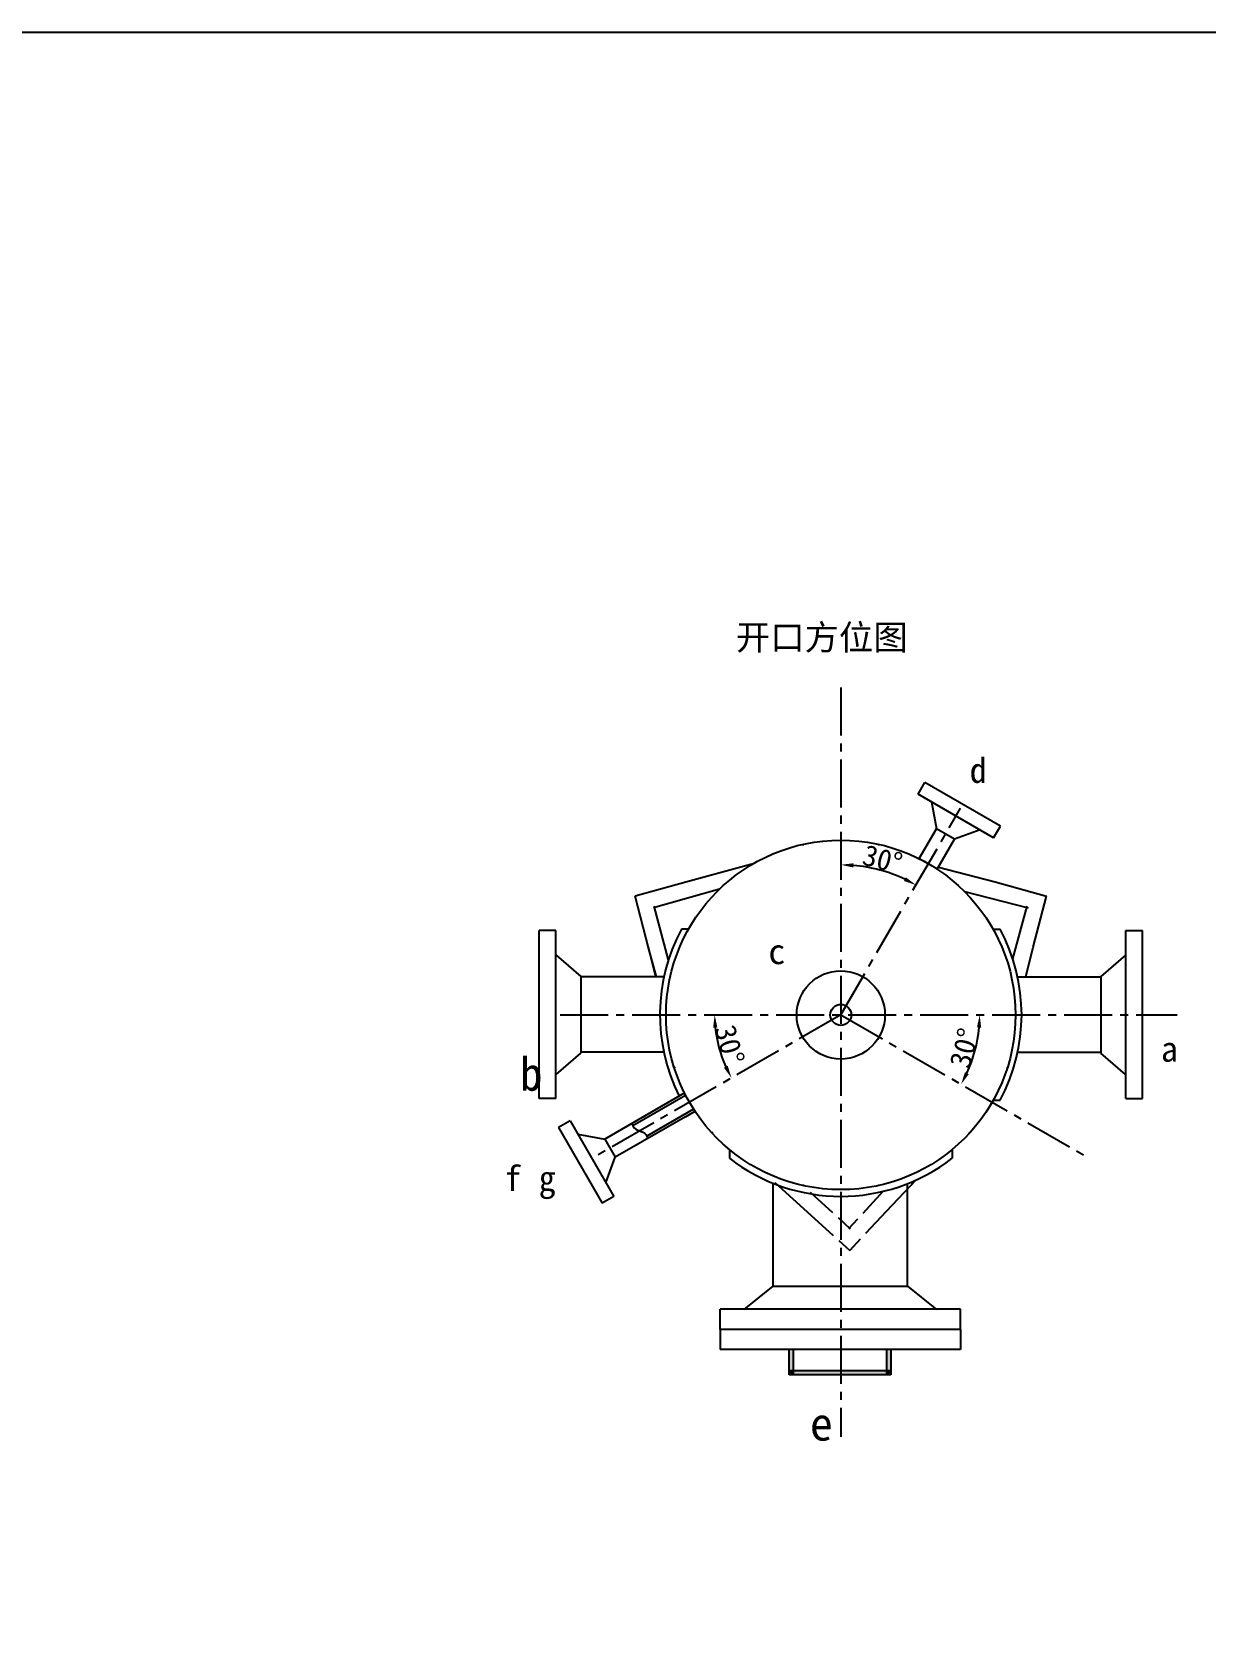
# Model space of a CAD drawing. Header units: millimetres. Extents: x 12390 to 18016, y -2844 to 295.
# Drawn here: x 13956 to 15353, y -1613 to 295 of the extents above; entities that cross this region are included whole.
import ezdxf

# ---------------------------------------------------------------- set-up
doc = ezdxf.new("R2010")
doc.units = ezdxf.units.MM
doc.header["$LTSCALE"] = 3
doc.linetypes.add('ACAD_ISO02W100', pattern=[15, 12, -3])
doc.linetypes.add('CENTER2', pattern=[28.575, 19.05, -3.175, 3.175, -3.175])
doc.layers.add('图层1', color=1, linetype='CENTER2')
doc.layers.add('图层2', color=1, linetype='ACAD_ISO02W100')
doc.styles.add('明细', font='SimSun.ttf', dxfattribs={"height": 30})
doc.styles.add('标注', font='SimSun.ttf', dxfattribs={"height": 25})
doc.dimstyles.new('ISO-25', dxfattribs={"dimtxt": 25, "dimasz": 15, "dimexe": 1.25, "dimexo": 0.625, "dimtad": 1, "dimtxsty": '标注', "dimcen": 2.5, "dimclrd": 5, "dimclre": 1, "dimadec": 0, "dimazin": 0, "dimtfac": 1, "dimtmove": 0, "dimatfit": 3, "dimfxl": 1, "dimarcsym": 0})

# ---------------------------------------------------------------- blocks, each defined once
blk = doc.blocks.new('*D47')
at = {"layer": 'Defpoints', "color": 5, "lineweight": -2}
blk.add_arc((14918.7, -874.5), 150.2, 185.7246, 204.2754, dxfattribs=at)
at = {"layer": 'Defpoints', "color": 0}
for p in [(14584.5, -874.5), (14918.7, -874.5), (15319, -874.5), (14770.8, -900.6), (14625.3, -1043.9)]:
    blk.add_point(p, dxfattribs=at)
at = {"layer": 'Defpoints', "color": 5}
for points in [[(14766.7, -889.6), (14771.7, -889.3), (14768.5, -874.5)], [(14784, -935.1), (14779.5, -937.4), (14788.6, -949.6)]]:
    blk.add_solid(points, dxfattribs=at)
at = {"layer": 'Defpoints', "color": 0, "insert": (14786.3, -909.9), "char_height": 25, "attachment_point": 5, "rotation": 285, "style": '标注'}
blk.add_mtext('30°', dxfattribs=at)
blk = doc.blocks.new('*D48')
at = {"layer": 'Defpoints', "color": 5, "lineweight": -2}
blk.add_arc((14918.7, -874.5), 165.3, 335.2009, 354.7991, dxfattribs=at)
at = {"layer": 'Defpoints', "color": 0}
for p in [(14584.5, -874.5), (14918.7, -874.5), (15319, -874.5), (15074, -931), (15208.1, -1041.6)]:
    blk.add_point(p, dxfattribs=at)
at = {"layer": 'Defpoints', "color": 5}
for points in [[(15080.8, -889.3), (15085.8, -889.6), (15084, -874.5)], [(15071, -945), (15066.5, -942.7), (15061.8, -957.1)]]:
    blk.add_solid(points, dxfattribs=at)
at = {"layer": 'Defpoints', "color": 0, "insert": (15065.7, -913.9), "char_height": 25, "attachment_point": 5, "rotation": 75, "style": '标注'}
blk.add_mtext('30°', dxfattribs=at)
blk = doc.blocks.new('*D58')
at = {"layer": 'Defpoints', "color": 5, "lineweight": -2}
blk.add_arc((14918.7, -874.5), 178.6, 64.7346, 85.1877, dxfattribs=at)
at = {"layer": 'Defpoints', "color": 0}
for p in [(14918.7, -484.9), (15061.2, -628.3), (14979.9, -706.7), (14918.7, -874.5), (14918.7, -1376.8)]:
    blk.add_point(p, dxfattribs=at)
at = {"layer": 'Defpoints', "color": 5}
for points in [[(14933.6, -699), (14933.8, -694), (14918.7, -695.8)], [(14996.1, -710.7), (14993.8, -715.1), (15008.2, -719.9)]]:
    blk.add_solid(points, dxfattribs=at)
at = {"layer": 'Defpoints', "color": 0, "insert": (14968.4, -689.3), "char_height": 25, "attachment_point": 5, "rotation": 344.9612, "style": '标注'}
blk.add_mtext('30°', dxfattribs=at)

msp = doc.modelspace()

# ---------------------------------------------------------------- hatches: boundary and pattern name
for points in [[(14857.353, -1303.104), (14862.353, -1303.104), (14862.353, -1272.928), (14857.353, -1272.928)], [(14973.087, -1303.104), (14978.087, -1303.104), (14978.087, -1272.928), (14973.087, -1272.928)], [(14857.353, -1303.104), (14862.353, -1303.104), (14862.353, -1298.104), (14857.353, -1298.104)], [(14862.353, -1303.104), (14918.208, -1303.104), (14918.208, -1298.104), (14862.353, -1298.104)], [(14918.208, -1303.104), (14973.087, -1303.104), (14973.087, -1298.104), (14918.208, -1298.104)], [(14973.087, -1303.104), (14978.087, -1303.104), (14978.087, -1298.104), (14973.087, -1298.104)]]:
    msp.add_hatch(color=256).paths.add_polyline_path(points)

# ---------------------------------------------------------------- linework, layer by layer
for p, q in [((15026.748, -620.858), (15032.46, -652.853)), ((15054.101, -665.294), (15032.46, -652.853)), ((15084.609, -654.264), (15054.045, -665.314)), ((14732.297, -967.658), (14720.697, -974.191)), ((14744.785, -989.289), (14733.328, -996.068)), ((14605.678, -1016.608), (14637.672, -1022.321)), ((14637.614, -1022.31), (14650.134, -1043.905)), ((14639.084, -1074.469), (14650.134, -1043.905)), ((14838.012, -1197.531), (14838.183, -1074.909)), ((14998.208, -1197.531), (14998.208, -1075.297)), ((14803.515, -1225.097), (14838.012, -1197.531)), ((14838.012, -1197.531), (14998.208, -1197.531)), ((15032.9, -1225.097), (14998.403, -1197.531)), ((15061.208, -1224.928), (14775.208, -1224.928)), ((14775.208, -1248.928), (14775.208, -1224.928)), ((15061.208, -1248.928), (15061.208, -1224.928)), ((15061.208, -1248.928), (14775.208, -1248.928)), ((14775.208, -1248.928), (14775.208, -1272.928)), ((15061.208, -1248.928), (15061.208, -1272.928)), ((15061.208, -1272.928), (14775.208, -1272.928)), ((14857.353, -1303.104), (14857.353, -1272.044)), ((14862.353, -1303.104), (14862.353, -1272.044)), ((14973.087, -1272.044), (14973.087, -1303.104)), ((14978.087, -1272.044), (14978.087, -1303.104)), ((14978.087, -1298.104), (14857.353, -1298.104)), ((14978.087, -1303.104), (14857.353, -1303.104))]:
    msp.add_line(p, q)
msp.add_open_spline([(14670.244, -1003.471), (14670.731, -1006.408), (14673.638, -1011.826), (14685.926, -1013.911), (14688.191, -1019.257), (14688.478, -1021.811)], degree=3, knots=[19.95300395, 19.95300395, 19.95300395, 19.95300395, 29.62083303, 41.64673855, 49.7213531, 49.7213531, 49.7213531, 49.7213531])
at = {"layer": 'Defpoints'}
for p, q in [((15010.576, -611.68), (15018.576, -597.824)), ((15108.643, -649.824), (15018.576, -597.824)), ((15100.643, -663.68), (15010.576, -611.68)), ((15011.837, -688.497), (15032.45, -652.794)), ((15033.476, -701.017), (15054.101, -665.294)), ((15100.643, -663.68), (15108.643, -649.824)), ((14873.965, -672.648), (14873.965, -671.333)), ((14963.965, -672.648), (14963.965, -671.459)), ((14812.684, -695.024), (14734.312, -716.391)), ((15012.099, -688.228), (15033.75, -700.728)), ((15034.82, -698.689), (15102.281, -716.178)), ((14734.312, -716.391), (14673.898, -733.144)), ((14774.363, -724.682), (14695.636, -746.869)), ((15102.281, -716.178), (15163.464, -733.144)), ((14689.796, -794.613), (14673.898, -733.144)), ((15065.865, -727.497), (15141.725, -746.869)), ((15147.765, -793.841), (15163.464, -733.144)), ((14713.376, -809.337), (14696.653, -745.108)), ((15123.456, -807.683), (15140.708, -745.108)), ((14579.562, -773.989), (14559.562, -773.989)), ((14559.562, -973.989), (14559.562, -773.989)), ((14579.562, -973.989), (14579.562, -773.989)), ((14738.024, -772.429), (14728.902, -772.429)), ((15099.337, -772.429), (15108.459, -772.429)), ((15257.799, -773.989), (15277.799, -773.989)), ((15257.799, -973.989), (15257.799, -773.989)), ((15277.799, -973.989), (15277.799, -773.989)), ((14698.575, -828.989), (14689.596, -793.841)), ((14699.157, -828.989), (14689.796, -794.613)), ((15138.786, -828.989), (15147.765, -793.841)), ((14579.859, -803.357), (14609.237, -828.788)), ((15257.502, -803.357), (15228.124, -828.788)), ((14609.237, -828.788), (14609.237, -920.151)), ((14708.185, -828.989), (14609.237, -828.989)), ((15129.177, -828.989), (15228.124, -828.989)), ((15228.124, -828.788), (15228.124, -920.151)), ((14579.859, -945.583), (14609.237, -920.151)), ((14708.063, -918.989), (14609.237, -918.989)), ((15129.298, -918.989), (15228.124, -918.989)), ((15257.502, -945.583), (15228.124, -920.151)), ((14721.255, -936.163), (14720.226, -936.758)), ((14721.54, -936.656), (14720.401, -937.313)), ((15115.822, -936.656), (15116.96, -937.313)), ((14732.297, -967.644), (14637.614, -1022.31)), ((14732.297, -967.644), (14637.614, -1022.31)), ((14733.797, -970.243), (14671.106, -1006.437)), ((14579.562, -973.989), (14559.562, -973.989)), ((14744.797, -989.295), (14650.114, -1043.961)), ((14744.797, -989.295), (14650.114, -1043.961)), ((14743.297, -986.697), (14687.74, -1018.773)), ((15099.337, -976.119), (15108.459, -976.119)), ((15257.799, -973.989), (15277.799, -973.989)), ((14596.5, -1000.436), (14582.644, -1008.436)), ((14582.644, -1008.436), (14634.644, -1098.503)), ((14596.5, -1000.436), (14648.5, -1090.503)), ((14766.255, -1014.106), (14765.117, -1014.763)), ((15070.822, -1014.598), (15071.851, -1015.193)), ((14785.985, -1034.644), (14785.985, -1044.904)), ((15051.377, -1034.644), (15051.377, -1044.904)), ((14839.978, -1073.785), (14882.825, -1112.683)), ((14873.965, -1076.292), (14873.965, -1077.606)), ((14963.965, -1076.292), (14963.965, -1077.48)), ((14998.208, -1081.466), (15007.856, -1071.202)), ((14648.5, -1090.503), (14634.644, -1098.503))]:
    msp.add_line(p, q, dxfattribs=at)
msp.add_lwpolyline([(12390.415, 295.449), (18016.207, 295.449), (18016.207, -2843.903), (12390.415, -2843.903)], close=True, dxfattribs=at)
for radius in [208, 52.5, 12.5]:
    msp.add_circle((14918.681, -874.47), radius, dxfattribs=at)
for centre, start, end in [((14919.384, -874.274), 151.867961, 206.617543), ((14917.977, -874.274), 331.867961, 28.132039), ((14918.681, -874.47), 232.096468, 307.903532)]:
    msp.add_arc(centre, 216, start, end, dxfattribs=at)
at = {"layer": '图层1'}
for p, q in [((14918.681, -484.913), (14918.681, -1376.842)), ((14918.681, -874.47), (15061.241, -628.32)), ((14584.496, -874.47), (15319.02, -874.47)), ((14918.681, -874.47), (14625.3, -1043.853)), ((14918.681, -874.47), (15208.093, -1041.562)), ((15007.856, -1071.202), (14972.732, -1108.564))]:
    msp.add_line(p, q, dxfattribs=at)
at = {"layer": '图层2'}
for p, q in [((14882.318, -1085.317), (14929.82, -1129.114)), ((14969.175, -1084.485), (14927.788, -1129.195)), ((14882.825, -1112.683), (14929.244, -1154.823)), ((14972.732, -1108.564), (14929.244, -1154.823))]:
    msp.add_line(p, q, dxfattribs=at)

# ---------------------------------------------------------------- texts
at = {"layer": 'Defpoints', "style": '明细'}
for s, insert, char_height, width, attachment_point in [('开口方位图', (14793.694, -410.007), 30, 229.85908, 1), ('d', (15072.008, -568.278), 30, 31.60664, 1), ('c', (14832.301, -783.993), 30, 86.3801, 1), ('a', (15299.746, -900.184), 30, 65.0759, 1), ('b', (14536.497, -924.62), 40, 35.39196, 1), ('f g', (14518.149, -1053.994), 30, 78.63561, 1), ('e', (14909.106, -1341.215), 40, 63.24758, 3)]:
    msp.add_mtext(s, dxfattribs=dict(at, insert=insert, char_height=char_height, width=width, attachment_point=attachment_point))

# ---------------------------------------------------------------- dimensions: what is measured, and where the dimension line sits
at = {"layer": 'Defpoints'}
for base, line1, line2, picture, middle in [((14979.933, -706.653), ((14918.681, -874.47), (15061.241, -628.32)), ((14918.681, -484.913), (14918.681, -1376.842)), '*D58', (14968.44, -689.267)), ((14770.768, -900.551), ((14918.681, -874.47), (14625.3, -1043.853)), ((14584.496, -874.47), (15319.02, -874.47)), '*D47', (14786.282, -909.946)), ((15074.015, -931.007), ((14918.681, -874.47), (15208.093, -1041.562)), ((14584.496, -874.47), (15319.02, -874.47)), '*D48', (15065.673, -913.856))]:
    dim = msp.add_angular_dim_2l(base=base, line1=line1, line2=line2, dimstyle='ISO-25', dxfattribs=at)
    dim.commit()
    dim.dimension.update_dxf_attribs({"geometry": picture, "text_midpoint": middle})

doc.saveas('drawing.dxf')
